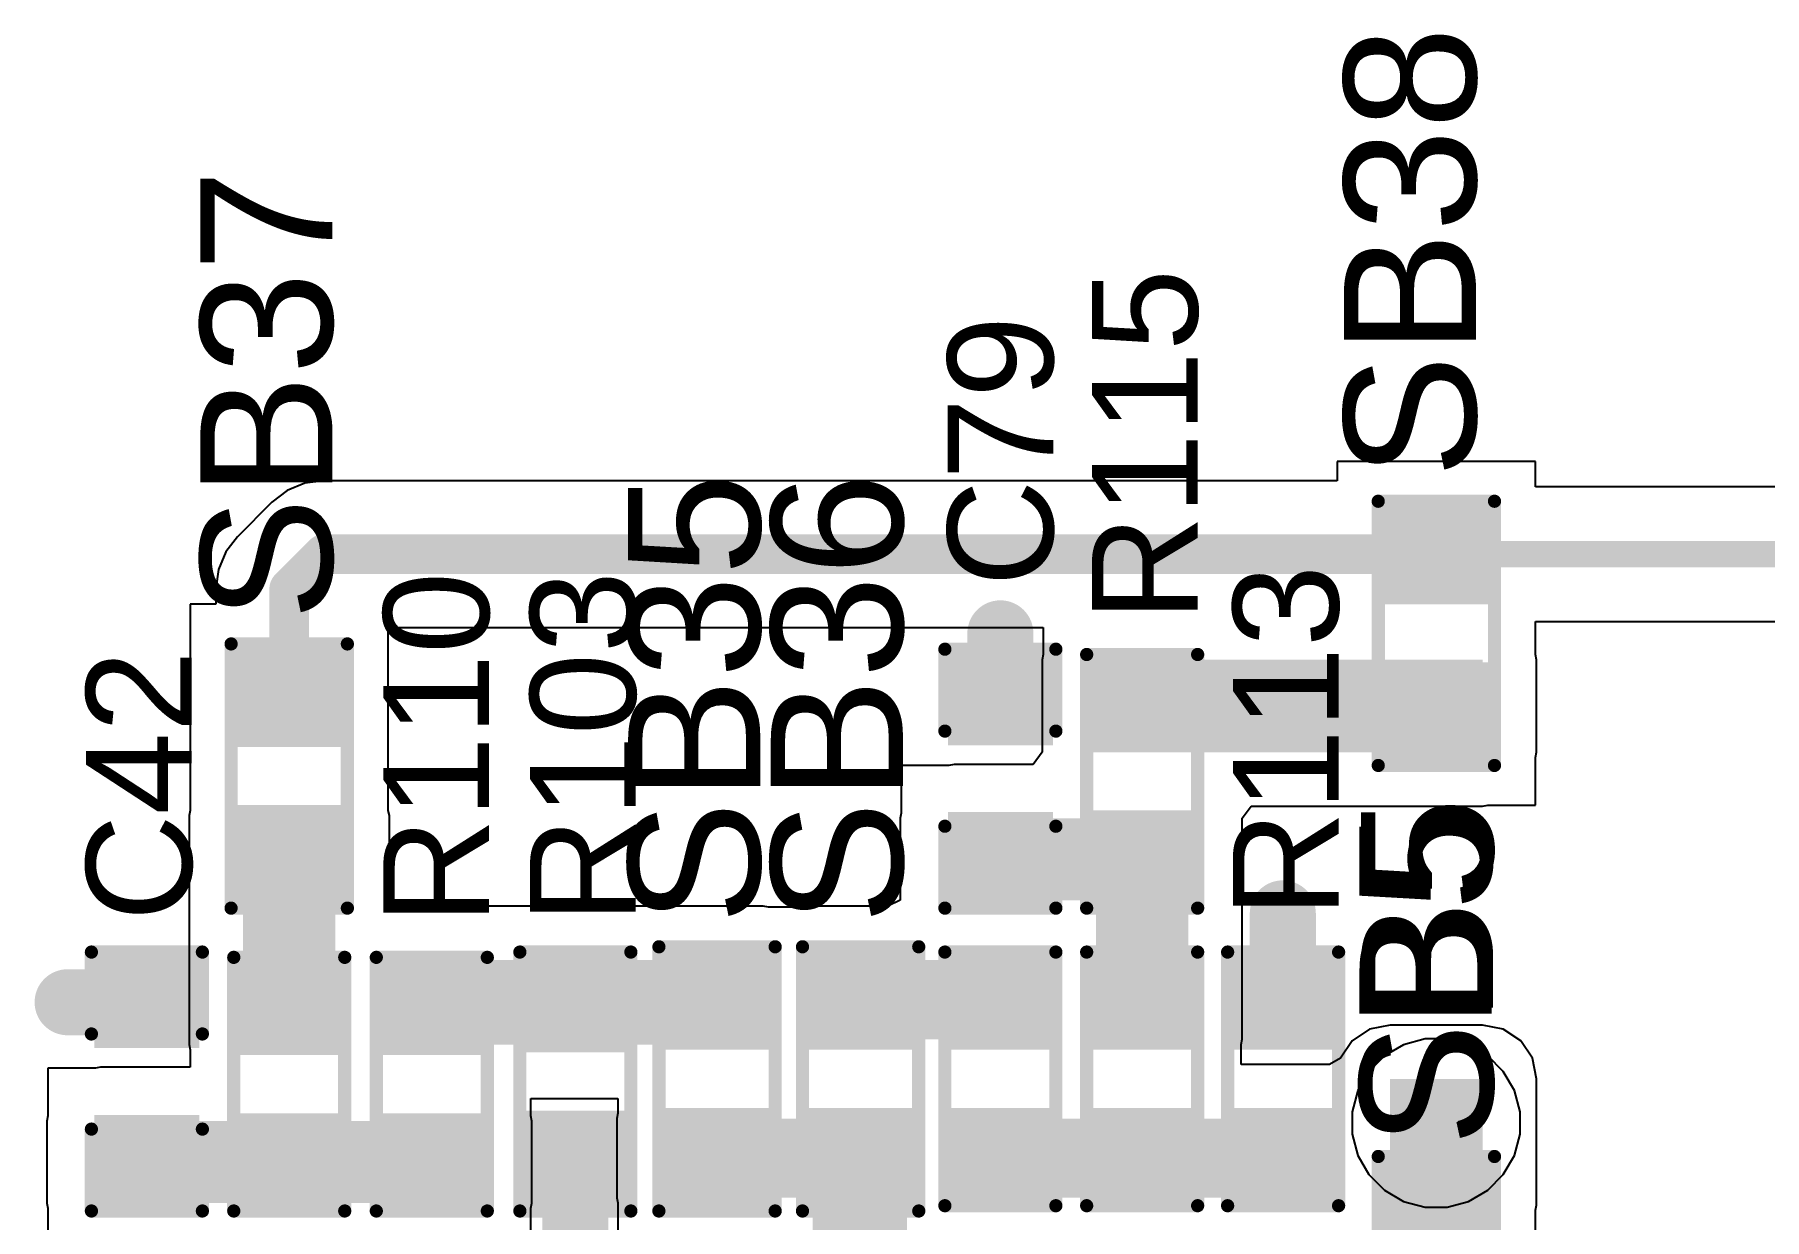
# Model space of a CAD drawing. Header units: millimetres. Extents: x 0 to 214, y 0 to 214.
# Drawn here: x 6.07 to 6.725, y 0.593 to 1.042 of the extents above; entities that cross this region are included whole.
import ezdxf

# ---------------------------------------------------------------- set-up
doc = ezdxf.new("R2010")
doc.units = ezdxf.units.MM
doc.header["$MEASUREMENT"] = 0
for name, color, linetype in [('BottomLayer', 5, 'Continuous'), ('BottomSolder', 6, 'Continuous'), ('TopLayer', 1, 'Continuous'), ('TopOverlay', 2, 'Continuous'), ('TopPaste', 8, 'Continuous'), ('TopSolder', 216, 'Continuous'), ('ViaHoleLayer', 16, 'Continuous')]:
    doc.layers.add(name, color=color, linetype=linetype)
doc.styles.add('Arial', font='', dxfattribs={"height": 0.2})
doc.styles.get('Arial').set_extended_font_data('Arial')

# ---------------------------------------------------------------- blocks, each defined once
blk = doc.blocks.new('S______B______212')
at = {"layer": 'TopLayer'}
for points in [[(-0.045, -0.0175), (-0.045, 0.0175), (-0.015, 0.0175), (-0.015, -0.0175)], [(0.015, -0.0175), (0.015, 0.0175), (0.045, 0.0175), (0.045, -0.0175)]]:
    blk.add_hatch(color=1, dxfattribs=at).paths.add_polyline_path(points)
at = {"layer": 'TopPaste'}
for points in [[(-0.045, -0.0175), (-0.045, 0.0175), (-0.015, 0.0175), (-0.015, -0.0175)], [(0.015, -0.0175), (0.015, 0.0175), (0.045, 0.0175), (0.045, -0.0175)]]:
    blk.add_hatch(color=8, dxfattribs=at).paths.add_polyline_path(points)
at = {"layer": 'TopSolder'}
for points in [[(-0.049, -0.0215), (-0.049, 0.0215), (-0.011, 0.0215), (-0.011, -0.0215)], [(0.011, -0.0215), (0.011, 0.0215), (0.049, 0.0215), (0.049, -0.0215)]]:
    blk.add_hatch(color=216, dxfattribs=at).paths.add_polyline_path(points)
at = {"layer": 'TopOverlay', "const_width": 0.005}
for points in [[(-0.05, 0.022), (0.05, 0.022)], [(-0.05, 0.022), (-0.05, -0.022)], [(0.05, 0.022), (0.05, -0.022)], [(-0.05, -0.022), (0.05, -0.022)]]:
    blk.add_lwpolyline(points, dxfattribs=at)
at = {"layer": 'TopOverlay', "const_width": 0.0025}
for points in [[(-0.05125, 0.022, 1), (-0.04875, 0.022, 1)], [(-0.05125, 0.022, 1), (-0.04875, 0.022, 1)], [(0.04875, 0.022, 1), (0.05125, 0.022, 1)], [(0.04875, 0.022, 1), (0.05125, 0.022, 1)], [(-0.05125, -0.022, 1), (-0.04875, -0.022, 1)], [(-0.05125, -0.022, 1), (-0.04875, -0.022, 1)], [(0.04875, -0.022, 1), (0.05125, -0.022, 1)], [(0.04875, -0.022, 1), (0.05125, -0.022, 1)]]:
    blk.add_lwpolyline(points, format="xyb", close=True, dxfattribs=at)
blk = doc.blocks.new('S______B______213')
at = {"layer": 'TopLayer'}
for points in [[(-0.045, -0.0175), (-0.045, 0.0175), (-0.015, 0.0175), (-0.015, -0.0175)], [(0.015, -0.0175), (0.015, 0.0175), (0.045, 0.0175), (0.045, -0.0175)]]:
    blk.add_hatch(color=1, dxfattribs=at).paths.add_polyline_path(points)
at = {"layer": 'TopPaste'}
for points in [[(-0.045, -0.0175), (-0.045, 0.0175), (-0.015, 0.0175), (-0.015, -0.0175)], [(0.015, -0.0175), (0.015, 0.0175), (0.045, 0.0175), (0.045, -0.0175)]]:
    blk.add_hatch(color=8, dxfattribs=at).paths.add_polyline_path(points)
at = {"layer": 'TopSolder'}
for points in [[(-0.049, -0.0215), (-0.049, 0.0215), (-0.011, 0.0215), (-0.011, -0.0215)], [(0.011, -0.0215), (0.011, 0.0215), (0.049, 0.0215), (0.049, -0.0215)]]:
    blk.add_hatch(color=216, dxfattribs=at).paths.add_polyline_path(points)
at = {"layer": 'TopOverlay', "const_width": 0.005}
for points in [[(-0.05, 0.022), (-0.05, -0.022)], [(-0.05, 0.022), (0.05, 0.022)], [(0.05, 0.022), (0.05, -0.022)], [(-0.05, -0.022), (0.05, -0.022)]]:
    blk.add_lwpolyline(points, dxfattribs=at)
at = {"layer": 'TopOverlay', "const_width": 0.0025}
for points in [[(-0.05125, 0.022, 1), (-0.04875, 0.022, 1)], [(-0.05125, 0.022, 1), (-0.04875, 0.022, 1)], [(0.04875, 0.022, 1), (0.05125, 0.022, 1)], [(0.04875, 0.022, 1), (0.05125, 0.022, 1)], [(-0.05125, -0.022, 1), (-0.04875, -0.022, 1)], [(-0.05125, -0.022, 1), (-0.04875, -0.022, 1)], [(0.04875, -0.022, 1), (0.05125, -0.022, 1)], [(0.04875, -0.022, 1), (0.05125, -0.022, 1)]]:
    blk.add_lwpolyline(points, format="xyb", close=True, dxfattribs=at)
blk = doc.blocks.new('S______B______214')
at = {"layer": 'TopLayer'}
for points in [[(-0.045, -0.0175), (-0.045, 0.0175), (-0.015, 0.0175), (-0.015, -0.0175)], [(0.015, -0.0175), (0.015, 0.0175), (0.045, 0.0175), (0.045, -0.0175)]]:
    blk.add_hatch(color=1, dxfattribs=at).paths.add_polyline_path(points)
at = {"layer": 'TopPaste'}
for points in [[(-0.045, -0.0175), (-0.045, 0.0175), (-0.015, 0.0175), (-0.015, -0.0175)], [(0.015, -0.0175), (0.015, 0.0175), (0.045, 0.0175), (0.045, -0.0175)]]:
    blk.add_hatch(color=8, dxfattribs=at).paths.add_polyline_path(points)
at = {"layer": 'TopSolder'}
for points in [[(-0.049, -0.0215), (-0.049, 0.0215), (-0.011, 0.0215), (-0.011, -0.0215)], [(0.011, -0.0215), (0.011, 0.0215), (0.049, 0.0215), (0.049, -0.0215)]]:
    blk.add_hatch(color=216, dxfattribs=at).paths.add_polyline_path(points)
at = {"layer": 'TopOverlay', "const_width": 0.005}
for points in [[(0.05, 0.022), (-0.05, 0.022)], [(-0.05, -0.022), (-0.05, 0.022)], [(0.05, -0.022), (0.05, 0.022)], [(0.05, -0.022), (-0.05, -0.022)]]:
    blk.add_lwpolyline(points, dxfattribs=at)
at = {"layer": 'TopOverlay', "const_width": 0.0025}
for points in [[(-0.05125, 0.022, 1), (-0.04875, 0.022, 1)], [(-0.05125, 0.022, 1), (-0.04875, 0.022, 1)], [(0.04875, 0.022, 1), (0.05125, 0.022, 1)], [(0.04875, 0.022, 1), (0.05125, 0.022, 1)], [(-0.05125, -0.022, 1), (-0.04875, -0.022, 1)], [(-0.05125, -0.022, 1), (-0.04875, -0.022, 1)], [(0.04875, -0.022, 1), (0.05125, -0.022, 1)], [(0.04875, -0.022, 1), (0.05125, -0.022, 1)]]:
    blk.add_lwpolyline(points, format="xyb", close=True, dxfattribs=at)
blk = doc.blocks.new('S______B______215')
at = {"layer": 'TopLayer'}
for points in [[(-0.045, -0.0175), (-0.045, 0.0175), (-0.015, 0.0175), (-0.015, -0.0175)], [(0.015, -0.0175), (0.015, 0.0175), (0.045, 0.0175), (0.045, -0.0175)]]:
    blk.add_hatch(color=1, dxfattribs=at).paths.add_polyline_path(points)
at = {"layer": 'TopPaste'}
for points in [[(-0.045, -0.0175), (-0.045, 0.0175), (-0.015, 0.0175), (-0.015, -0.0175)], [(0.015, -0.0175), (0.015, 0.0175), (0.045, 0.0175), (0.045, -0.0175)]]:
    blk.add_hatch(color=8, dxfattribs=at).paths.add_polyline_path(points)
at = {"layer": 'TopSolder'}
for points in [[(-0.049, -0.0215), (-0.049, 0.0215), (-0.011, 0.0215), (-0.011, -0.0215)], [(0.011, -0.0215), (0.011, 0.0215), (0.049, 0.0215), (0.049, -0.0215)]]:
    blk.add_hatch(color=216, dxfattribs=at).paths.add_polyline_path(points)
at = {"layer": 'TopOverlay', "const_width": 0.005}
for points in [[(-0.05, -0.022), (-0.05, 0.022)], [(0.05, 0.022), (-0.05, 0.022)], [(0.05, -0.022), (0.05, 0.022)], [(0.05, -0.022), (-0.05, -0.022)]]:
    blk.add_lwpolyline(points, dxfattribs=at)
at = {"layer": 'TopOverlay', "const_width": 0.0025}
for points in [[(-0.05125, 0.022, 1), (-0.04875, 0.022, 1)], [(-0.05125, 0.022, 1), (-0.04875, 0.022, 1)], [(0.04875, 0.022, 1), (0.05125, 0.022, 1)], [(0.04875, 0.022, 1), (0.05125, 0.022, 1)], [(-0.05125, -0.022, 1), (-0.04875, -0.022, 1)], [(-0.05125, -0.022, 1), (-0.04875, -0.022, 1)], [(0.04875, -0.022, 1), (0.05125, -0.022, 1)], [(0.04875, -0.022, 1), (0.05125, -0.022, 1)]]:
    blk.add_lwpolyline(points, format="xyb", close=True, dxfattribs=at)
blk = doc.blocks.new('R___0603_223')
at = {"layer": 'TopLayer'}
for points in [[(-0.015, 0.0175), (-0.015, -0.0175), (-0.045, -0.0175), (-0.045, 0.0175)], [(0.045, 0.0175), (0.045, -0.0175), (0.015, -0.0175), (0.015, 0.0175)]]:
    blk.add_hatch(color=1, dxfattribs=at).paths.add_polyline_path(points)
at = {"layer": 'TopPaste'}
for points in [[(-0.015, 0.0175), (-0.015, -0.0175), (-0.045, -0.0175), (-0.045, 0.0175)], [(0.045, 0.0175), (0.045, -0.0175), (0.015, -0.0175), (0.015, 0.0175)]]:
    blk.add_hatch(color=8, dxfattribs=at).paths.add_polyline_path(points)
at = {"layer": 'TopSolder'}
for points in [[(-0.011, 0.0215), (-0.011, -0.0215), (-0.049, -0.0215), (-0.049, 0.0215)], [(0.049, 0.0215), (0.049, -0.0215), (0.011, -0.0215), (0.011, 0.0215)]]:
    blk.add_hatch(color=216, dxfattribs=at).paths.add_polyline_path(points)
at = {"layer": 'TopOverlay', "const_width": 0.005}
for points in [[(-0.048, -0.021), (-0.048, 0.021)], [(0.048, 0.021), (-0.048, 0.021)], [(0.048, -0.021), (0.048, 0.021)], [(0.048, -0.021), (-0.048, -0.021)]]:
    blk.add_lwpolyline(points, dxfattribs=at)
at = {"layer": 'TopOverlay', "const_width": 0.0025}
for points in [[(-0.04925, 0.021, 1), (-0.04675, 0.021, 1)], [(-0.04925, 0.021, 1), (-0.04675, 0.021, 1)], [(0.04675, 0.021, 1), (0.04925, 0.021, 1)], [(0.04675, 0.021, 1), (0.04925, 0.021, 1)], [(-0.04925, -0.021, 1), (-0.04675, -0.021, 1)], [(-0.04925, -0.021, 1), (-0.04675, -0.021, 1)], [(0.04675, -0.021, 1), (0.04925, -0.021, 1)], [(0.04675, -0.021, 1), (0.04925, -0.021, 1)]]:
    blk.add_lwpolyline(points, format="xyb", close=True, dxfattribs=at)
blk = doc.blocks.new('R___0603_224')
at = {"layer": 'TopLayer'}
for points in [[(-0.015, 0.0175), (-0.015, -0.0175), (-0.045, -0.0175), (-0.045, 0.0175)], [(0.045, 0.0175), (0.045, -0.0175), (0.015, -0.0175), (0.015, 0.0175)]]:
    blk.add_hatch(color=1, dxfattribs=at).paths.add_polyline_path(points)
at = {"layer": 'TopPaste'}
for points in [[(-0.015, 0.0175), (-0.015, -0.0175), (-0.045, -0.0175), (-0.045, 0.0175)], [(0.045, 0.0175), (0.045, -0.0175), (0.015, -0.0175), (0.015, 0.0175)]]:
    blk.add_hatch(color=8, dxfattribs=at).paths.add_polyline_path(points)
at = {"layer": 'TopSolder'}
for points in [[(-0.011, 0.0215), (-0.011, -0.0215), (-0.049, -0.0215), (-0.049, 0.0215)], [(0.049, 0.0215), (0.049, -0.0215), (0.011, -0.0215), (0.011, 0.0215)]]:
    blk.add_hatch(color=216, dxfattribs=at).paths.add_polyline_path(points)
at = {"layer": 'TopOverlay', "const_width": 0.005}
for points in [[(-0.048, -0.021), (-0.048, 0.021)], [(0.048, 0.021), (-0.048, 0.021)], [(0.048, -0.021), (0.048, 0.021)], [(0.048, -0.021), (-0.048, -0.021)]]:
    blk.add_lwpolyline(points, dxfattribs=at)
at = {"layer": 'TopOverlay', "const_width": 0.0025}
for points in [[(-0.04925, 0.021, 1), (-0.04675, 0.021, 1)], [(-0.04925, 0.021, 1), (-0.04675, 0.021, 1)], [(0.04675, 0.021, 1), (0.04925, 0.021, 1)], [(0.04675, 0.021, 1), (0.04925, 0.021, 1)], [(-0.04925, -0.021, 1), (-0.04675, -0.021, 1)], [(-0.04925, -0.021, 1), (-0.04675, -0.021, 1)], [(0.04675, -0.021, 1), (0.04925, -0.021, 1)], [(0.04675, -0.021, 1), (0.04925, -0.021, 1)]]:
    blk.add_lwpolyline(points, format="xyb", close=True, dxfattribs=at)
blk = doc.blocks.new('R___0603_225')
at = {"layer": 'TopLayer'}
for points in [[(-0.015, 0.0175), (-0.015, -0.0175), (-0.045, -0.0175), (-0.045, 0.0175)], [(0.045, 0.0175), (0.045, -0.0175), (0.015, -0.0175), (0.015, 0.0175)]]:
    blk.add_hatch(color=1, dxfattribs=at).paths.add_polyline_path(points)
at = {"layer": 'TopPaste'}
for points in [[(-0.015, 0.0175), (-0.015, -0.0175), (-0.045, -0.0175), (-0.045, 0.0175)], [(0.045, 0.0175), (0.045, -0.0175), (0.015, -0.0175), (0.015, 0.0175)]]:
    blk.add_hatch(color=8, dxfattribs=at).paths.add_polyline_path(points)
at = {"layer": 'TopSolder'}
for points in [[(-0.011, 0.0215), (-0.011, -0.0215), (-0.049, -0.0215), (-0.049, 0.0215)], [(0.049, 0.0215), (0.049, -0.0215), (0.011, -0.0215), (0.011, 0.0215)]]:
    blk.add_hatch(color=216, dxfattribs=at).paths.add_polyline_path(points)
at = {"layer": 'TopOverlay', "const_width": 0.005}
for points in [[(-0.048, -0.021), (-0.048, 0.021)], [(0.048, 0.021), (-0.048, 0.021)], [(0.048, -0.021), (0.048, 0.021)], [(0.048, -0.021), (-0.048, -0.021)]]:
    blk.add_lwpolyline(points, dxfattribs=at)
at = {"layer": 'TopOverlay', "const_width": 0.0025}
for points in [[(-0.04925, 0.021, 1), (-0.04675, 0.021, 1)], [(-0.04925, 0.021, 1), (-0.04675, 0.021, 1)], [(0.04675, 0.021, 1), (0.04925, 0.021, 1)], [(0.04675, 0.021, 1), (0.04925, 0.021, 1)], [(-0.04925, -0.021, 1), (-0.04675, -0.021, 1)], [(-0.04925, -0.021, 1), (-0.04675, -0.021, 1)], [(0.04675, -0.021, 1), (0.04925, -0.021, 1)], [(0.04675, -0.021, 1), (0.04925, -0.021, 1)]]:
    blk.add_lwpolyline(points, format="xyb", close=True, dxfattribs=at)
blk = doc.blocks.new('R___0603_226')
at = {"layer": 'TopLayer'}
for points in [[(-0.015, 0.0175), (-0.015, -0.0175), (-0.045, -0.0175), (-0.045, 0.0175)], [(0.045, 0.0175), (0.045, -0.0175), (0.015, -0.0175), (0.015, 0.0175)]]:
    blk.add_hatch(color=1, dxfattribs=at).paths.add_polyline_path(points)
at = {"layer": 'TopPaste'}
for points in [[(-0.015, 0.0175), (-0.015, -0.0175), (-0.045, -0.0175), (-0.045, 0.0175)], [(0.045, 0.0175), (0.045, -0.0175), (0.015, -0.0175), (0.015, 0.0175)]]:
    blk.add_hatch(color=8, dxfattribs=at).paths.add_polyline_path(points)
at = {"layer": 'TopSolder'}
for points in [[(-0.011, 0.0215), (-0.011, -0.0215), (-0.049, -0.0215), (-0.049, 0.0215)], [(0.049, 0.0215), (0.049, -0.0215), (0.011, -0.0215), (0.011, 0.0215)]]:
    blk.add_hatch(color=216, dxfattribs=at).paths.add_polyline_path(points)
at = {"layer": 'TopOverlay', "const_width": 0.005}
for points in [[(-0.048, -0.021), (-0.048, 0.021)], [(0.048, 0.021), (-0.048, 0.021)], [(0.048, -0.021), (0.048, 0.021)], [(0.048, -0.021), (-0.048, -0.021)]]:
    blk.add_lwpolyline(points, dxfattribs=at)
at = {"layer": 'TopOverlay', "const_width": 0.0025}
for points in [[(-0.04925, 0.021, 1), (-0.04675, 0.021, 1)], [(-0.04925, 0.021, 1), (-0.04675, 0.021, 1)], [(0.04675, 0.021, 1), (0.04925, 0.021, 1)], [(0.04675, 0.021, 1), (0.04925, 0.021, 1)], [(-0.04925, -0.021, 1), (-0.04675, -0.021, 1)], [(-0.04925, -0.021, 1), (-0.04675, -0.021, 1)], [(0.04675, -0.021, 1), (0.04925, -0.021, 1)], [(0.04675, -0.021, 1), (0.04925, -0.021, 1)]]:
    blk.add_lwpolyline(points, format="xyb", close=True, dxfattribs=at)
blk = doc.blocks.new('R___0603_227')
at = {"layer": 'TopLayer'}
for points in [[(-0.015, 0.0175), (-0.015, -0.0175), (-0.045, -0.0175), (-0.045, 0.0175)], [(0.045, 0.0175), (0.045, -0.0175), (0.015, -0.0175), (0.015, 0.0175)]]:
    blk.add_hatch(color=1, dxfattribs=at).paths.add_polyline_path(points)
at = {"layer": 'TopPaste'}
for points in [[(-0.015, 0.0175), (-0.015, -0.0175), (-0.045, -0.0175), (-0.045, 0.0175)], [(0.045, 0.0175), (0.045, -0.0175), (0.015, -0.0175), (0.015, 0.0175)]]:
    blk.add_hatch(color=8, dxfattribs=at).paths.add_polyline_path(points)
at = {"layer": 'TopSolder'}
for points in [[(-0.011, 0.0215), (-0.011, -0.0215), (-0.049, -0.0215), (-0.049, 0.0215)], [(0.049, 0.0215), (0.049, -0.0215), (0.011, -0.0215), (0.011, 0.0215)]]:
    blk.add_hatch(color=216, dxfattribs=at).paths.add_polyline_path(points)
at = {"layer": 'TopOverlay', "const_width": 0.005}
for points in [[(-0.048, -0.021), (-0.048, 0.021)], [(0.048, 0.021), (-0.048, 0.021)], [(0.048, -0.021), (0.048, 0.021)], [(0.048, -0.021), (-0.048, -0.021)]]:
    blk.add_lwpolyline(points, dxfattribs=at)
at = {"layer": 'TopOverlay', "const_width": 0.0025}
for points in [[(-0.04925, 0.021, 1), (-0.04675, 0.021, 1)], [(-0.04925, 0.021, 1), (-0.04675, 0.021, 1)], [(0.04675, 0.021, 1), (0.04925, 0.021, 1)], [(0.04675, 0.021, 1), (0.04925, 0.021, 1)], [(-0.04925, -0.021, 1), (-0.04675, -0.021, 1)], [(-0.04925, -0.021, 1), (-0.04675, -0.021, 1)], [(0.04675, -0.021, 1), (0.04925, -0.021, 1)], [(0.04675, -0.021, 1), (0.04925, -0.021, 1)]]:
    blk.add_lwpolyline(points, format="xyb", close=True, dxfattribs=at)
blk = doc.blocks.new('R___0603_228')
at = {"layer": 'TopLayer'}
for points in [[(-0.015, 0.0175), (-0.015, -0.0175), (-0.045, -0.0175), (-0.045, 0.0175)], [(0.045, 0.0175), (0.045, -0.0175), (0.015, -0.0175), (0.015, 0.0175)]]:
    blk.add_hatch(color=1, dxfattribs=at).paths.add_polyline_path(points)
at = {"layer": 'TopPaste'}
for points in [[(-0.015, 0.0175), (-0.015, -0.0175), (-0.045, -0.0175), (-0.045, 0.0175)], [(0.045, 0.0175), (0.045, -0.0175), (0.015, -0.0175), (0.015, 0.0175)]]:
    blk.add_hatch(color=8, dxfattribs=at).paths.add_polyline_path(points)
at = {"layer": 'TopSolder'}
for points in [[(-0.011, 0.0215), (-0.011, -0.0215), (-0.049, -0.0215), (-0.049, 0.0215)], [(0.049, 0.0215), (0.049, -0.0215), (0.011, -0.0215), (0.011, 0.0215)]]:
    blk.add_hatch(color=216, dxfattribs=at).paths.add_polyline_path(points)
at = {"layer": 'TopOverlay', "const_width": 0.005}
for points in [[(-0.048, -0.021), (-0.048, 0.021)], [(0.048, 0.021), (-0.048, 0.021)], [(0.048, -0.021), (0.048, 0.021)], [(0.048, -0.021), (-0.048, -0.021)]]:
    blk.add_lwpolyline(points, dxfattribs=at)
at = {"layer": 'TopOverlay', "const_width": 0.0025}
for points in [[(-0.04925, 0.021, 1), (-0.04675, 0.021, 1)], [(-0.04925, 0.021, 1), (-0.04675, 0.021, 1)], [(0.04675, 0.021, 1), (0.04925, 0.021, 1)], [(0.04675, 0.021, 1), (0.04925, 0.021, 1)], [(-0.04925, -0.021, 1), (-0.04675, -0.021, 1)], [(-0.04925, -0.021, 1), (-0.04675, -0.021, 1)], [(0.04675, -0.021, 1), (0.04925, -0.021, 1)], [(0.04675, -0.021, 1), (0.04925, -0.021, 1)]]:
    blk.add_lwpolyline(points, format="xyb", close=True, dxfattribs=at)
blk = doc.blocks.new('C___0603_234')
at = {"layer": 'TopLayer'}
for points in [[(-0.015, 0.0175), (-0.015, -0.0175), (-0.045, -0.0175), (-0.045, 0.0175)], [(0.045, 0.0175), (0.045, -0.0175), (0.015, -0.0175), (0.015, 0.0175)]]:
    blk.add_hatch(color=1, dxfattribs=at).paths.add_polyline_path(points)
at = {"layer": 'TopPaste'}
for points in [[(-0.015, 0.0175), (-0.015, -0.0175), (-0.045, -0.0175), (-0.045, 0.0175)], [(0.045, 0.0175), (0.045, -0.0175), (0.015, -0.0175), (0.015, 0.0175)]]:
    blk.add_hatch(color=8, dxfattribs=at).paths.add_polyline_path(points)
at = {"layer": 'TopSolder'}
for points in [[(-0.01264, 0.01986), (-0.01264, -0.01986), (-0.04736, -0.01986), (-0.04736, 0.01986)], [(0.04736, 0.01986), (0.04736, -0.01986), (0.01264, -0.01986), (0.01264, 0.01986)]]:
    blk.add_hatch(color=216, dxfattribs=at).paths.add_polyline_path(points)
at = {"layer": 'TopOverlay', "const_width": 0.005}
for points in [[(-0.018, 0.021), (-0.049, 0.021)], [(-0.049, -0.021), (-0.049, 0.021)], [(0.049, 0.021), (0.018, 0.021)], [(0.049, -0.021), (0.049, 0.021)], [(-0.018, -0.021), (-0.049, -0.021)], [(0.049, -0.021), (0.018, -0.021)]]:
    blk.add_lwpolyline(points, dxfattribs=at)
at = {"layer": 'TopOverlay', "const_width": 0.0025}
for points in [[(-0.05025, 0.021, 1), (-0.04775, 0.021, 1)], [(-0.05025, 0.021, 1), (-0.04775, 0.021, 1)], [(-0.01925, 0.021, 1), (-0.01675, 0.021, 1)], [(0.01675, 0.021, 1), (0.01925, 0.021, 1)], [(0.04775, 0.021, 1), (0.05025, 0.021, 1)], [(0.04775, 0.021, 1), (0.05025, 0.021, 1)], [(-0.05025, -0.021, 1), (-0.04775, -0.021, 1)], [(-0.05025, -0.021, 1), (-0.04775, -0.021, 1)], [(-0.01925, -0.021, 1), (-0.01675, -0.021, 1)], [(0.01675, -0.021, 1), (0.01925, -0.021, 1)], [(0.04775, -0.021, 1), (0.05025, -0.021, 1)], [(0.04775, -0.021, 1), (0.05025, -0.021, 1)]]:
    blk.add_lwpolyline(points, format="xyb", close=True, dxfattribs=at)
blk = doc.blocks.new('S______B______240')
at = {"layer": 'TopLayer'}
for points in [[(-0.045, -0.0175), (-0.045, 0.0175), (-0.015, 0.0175), (-0.015, -0.0175)], [(0.015, -0.0175), (0.015, 0.0175), (0.045, 0.0175), (0.045, -0.0175)]]:
    blk.add_hatch(color=1, dxfattribs=at).paths.add_polyline_path(points)
at = {"layer": 'TopPaste'}
for points in [[(-0.045, -0.0175), (-0.045, 0.0175), (-0.015, 0.0175), (-0.015, -0.0175)], [(0.015, -0.0175), (0.015, 0.0175), (0.045, 0.0175), (0.045, -0.0175)]]:
    blk.add_hatch(color=8, dxfattribs=at).paths.add_polyline_path(points)
at = {"layer": 'TopSolder'}
for points in [[(-0.049, -0.0215), (-0.049, 0.0215), (-0.011, 0.0215), (-0.011, -0.0215)], [(0.011, -0.0215), (0.011, 0.0215), (0.049, 0.0215), (0.049, -0.0215)]]:
    blk.add_hatch(color=216, dxfattribs=at).paths.add_polyline_path(points)
at = {"layer": 'TopOverlay', "const_width": 0.005}
for points in [[(0.05, 0.022), (-0.05, 0.022)], [(-0.05, -0.022), (-0.05, 0.022)], [(0.05, -0.022), (0.05, 0.022)], [(0.05, -0.022), (-0.05, -0.022)]]:
    blk.add_lwpolyline(points, dxfattribs=at)
at = {"layer": 'TopOverlay', "const_width": 0.0025}
for points in [[(-0.05125, 0.022, 1), (-0.04875, 0.022, 1)], [(-0.05125, 0.022, 1), (-0.04875, 0.022, 1)], [(0.04875, 0.022, 1), (0.05125, 0.022, 1)], [(0.04875, 0.022, 1), (0.05125, 0.022, 1)], [(-0.05125, -0.022, 1), (-0.04875, -0.022, 1)], [(-0.05125, -0.022, 1), (-0.04875, -0.022, 1)], [(0.04875, -0.022, 1), (0.05125, -0.022, 1)], [(0.04875, -0.022, 1), (0.05125, -0.022, 1)]]:
    blk.add_lwpolyline(points, format="xyb", close=True, dxfattribs=at)
at = {"layer": 'TopOverlay'}
blk.add_text('SB5', height=0.05, rotation=-180, dxfattribs=at).set_placement((-0.05397, 0.0209))
blk = doc.blocks.new('RES_0603_261')
at = {"layer": 'TopLayer'}
for points in [[(-0.015, 0.0175), (-0.015, -0.0175), (-0.045, -0.0175), (-0.045, 0.0175)], [(0.045, 0.0175), (0.045, -0.0175), (0.015, -0.0175), (0.015, 0.0175)]]:
    blk.add_hatch(color=1, dxfattribs=at).paths.add_polyline_path(points)
at = {"layer": 'TopPaste'}
for points in [[(-0.015, 0.0175), (-0.015, -0.0175), (-0.045, -0.0175), (-0.045, 0.0175)], [(0.045, 0.0175), (0.045, -0.0175), (0.015, -0.0175), (0.015, 0.0175)]]:
    blk.add_hatch(color=8, dxfattribs=at).paths.add_polyline_path(points)
at = {"layer": 'TopSolder'}
for points in [[(-0.011, 0.0215), (-0.011, -0.0215), (-0.049, -0.0215), (-0.049, 0.0215)], [(0.049, 0.0215), (0.049, -0.0215), (0.011, -0.0215), (0.011, 0.0215)]]:
    blk.add_hatch(color=216, dxfattribs=at).paths.add_polyline_path(points)
at = {"layer": 'TopOverlay', "const_width": 0.005}
for points in [[(0.049, 0.021), (-0.049, 0.021)], [(-0.049, -0.021), (-0.049, 0.021)], [(0.049, -0.021), (0.049, 0.021)], [(0.049, -0.021), (-0.049, -0.021)]]:
    blk.add_lwpolyline(points, dxfattribs=at)
at = {"layer": 'TopOverlay', "const_width": 0.0025}
for points in [[(-0.05025, 0.021, 1), (-0.04775, 0.021, 1)], [(-0.05025, 0.021, 1), (-0.04775, 0.021, 1)], [(0.04775, 0.021, 1), (0.05025, 0.021, 1)], [(0.04775, 0.021, 1), (0.05025, 0.021, 1)], [(-0.05025, -0.021, 1), (-0.04775, -0.021, 1)], [(-0.05025, -0.021, 1), (-0.04775, -0.021, 1)], [(0.04775, -0.021, 1), (0.05025, -0.021, 1)], [(0.04775, -0.021, 1), (0.05025, -0.021, 1)]]:
    blk.add_lwpolyline(points, format="xyb", close=True, dxfattribs=at)
blk = doc.blocks.new('C___0603_455')
at = {"layer": 'TopLayer'}
for points in [[(-0.015, 0.0175), (-0.015, -0.0175), (-0.045, -0.0175), (-0.045, 0.0175)], [(0.045, 0.0175), (0.045, -0.0175), (0.015, -0.0175), (0.015, 0.0175)]]:
    blk.add_hatch(color=1, dxfattribs=at).paths.add_polyline_path(points)
at = {"layer": 'TopPaste'}
for points in [[(-0.015, 0.0175), (-0.015, -0.0175), (-0.045, -0.0175), (-0.045, 0.0175)], [(0.045, 0.0175), (0.045, -0.0175), (0.015, -0.0175), (0.015, 0.0175)]]:
    blk.add_hatch(color=8, dxfattribs=at).paths.add_polyline_path(points)
at = {"layer": 'TopSolder'}
for points in [[(-0.01264, 0.01986), (-0.01264, -0.01986), (-0.04736, -0.01986), (-0.04736, 0.01986)], [(0.04736, 0.01986), (0.04736, -0.01986), (0.01264, -0.01986), (0.01264, 0.01986)]]:
    blk.add_hatch(color=216, dxfattribs=at).paths.add_polyline_path(points)
at = {"layer": 'TopOverlay', "const_width": 0.005}
for points in [[(-0.049, 0.021), (-0.018, 0.021)], [(-0.049, 0.021), (-0.049, -0.021)], [(0.018, 0.021), (0.049, 0.021)], [(0.049, 0.021), (0.049, -0.021)], [(-0.049, -0.021), (-0.018, -0.021)], [(0.018, -0.021), (0.049, -0.021)]]:
    blk.add_lwpolyline(points, dxfattribs=at)
at = {"layer": 'TopOverlay', "const_width": 0.0025}
for points in [[(-0.05025, 0.021, 1), (-0.04775, 0.021, 1)], [(-0.05025, 0.021, 1), (-0.04775, 0.021, 1)], [(-0.01925, 0.021, 1), (-0.01675, 0.021, 1)], [(0.01675, 0.021, 1), (0.01925, 0.021, 1)], [(0.04775, 0.021, 1), (0.05025, 0.021, 1)], [(0.04775, 0.021, 1), (0.05025, 0.021, 1)], [(-0.05025, -0.021, 1), (-0.04775, -0.021, 1)], [(-0.05025, -0.021, 1), (-0.04775, -0.021, 1)], [(-0.01925, -0.021, 1), (-0.01675, -0.021, 1)], [(0.01675, -0.021, 1), (0.01925, -0.021, 1)], [(0.04775, -0.021, 1), (0.05025, -0.021, 1)], [(0.04775, -0.021, 1), (0.05025, -0.021, 1)]]:
    blk.add_lwpolyline(points, format="xyb", close=True, dxfattribs=at)

msp = doc.modelspace()

# ---------------------------------------------------------------- hatches: boundary and pattern name
at = {"layer": 'BottomLayer'}
h = msp.add_hatch(color=5, dxfattribs=at)
edge = h.paths.add_edge_path()
edge.add_arc((6.43587, 0.81503), 0.01181, 0, 360)
h = msp.add_hatch(color=5, dxfattribs=at)
edge = h.paths.add_edge_path()
edge.add_arc((6.54276, 0.70905), 0.01181, 0, 360)
h = msp.add_hatch(color=5, dxfattribs=at)
edge = h.paths.add_edge_path()
edge.add_arc((6.08287, 0.6754), 0.01181, 0, 360)
h = msp.add_hatch(color=5, dxfattribs=at)
edge = h.paths.add_edge_path()
edge.add_arc((6.60076, 0.62969), 0.01181, 0, 360)
at = {"layer": 'BottomSolder'}
h = msp.add_hatch(color=6, dxfattribs=at)
edge = h.paths.add_edge_path()
edge.add_arc((6.43587, 0.81503), 0.00591, 0, 360)
h = msp.add_hatch(color=6, dxfattribs=at)
edge = h.paths.add_edge_path()
edge.add_arc((6.54276, 0.70905), 0.00591, 0, 360)
h = msp.add_hatch(color=6, dxfattribs=at)
edge = h.paths.add_edge_path()
edge.add_arc((6.08287, 0.6754), 0.00591, 0, 360)
h = msp.add_hatch(color=6, dxfattribs=at)
edge = h.paths.add_edge_path()
edge.add_arc((6.60076, 0.62969), 0.00591, 0, 360)
at = {"layer": 'TopLayer'}
h = msp.add_hatch(color=1, dxfattribs=at)
edge = h.paths.add_edge_path()
edge.add_arc((6.43587, 0.81503), 0.01181, 0, 360)
for points in [[(6.47203, 0.77003), (6.61837, 0.77003), (6.61837, 0.80503), (6.47203, 0.80503)], [(6.14924, 0.6594), (6.18424, 0.6594), (6.18424, 0.74603), (6.14924, 0.74603)], [(6.41837, 0.71403), (6.50703, 0.71403), (6.50703, 0.74503), (6.41837, 0.74503)], [(6.47203, 0.6614), (6.50703, 0.6614), (6.50703, 0.74103), (6.47203, 0.74103)], [(6.20319, 0.6594), (6.34614, 0.6594), (6.34614, 0.6914), (6.20319, 0.6914)], [(6.36548, 0.6614), (6.45337, 0.6614), (6.45337, 0.6914), (6.36548, 0.6914)], [(6.61837, 0.59866), (6.61837, 0.6464), (6.58337, 0.6464), (6.58337, 0.59866)], [(6.09537, 0.5994), (6.23819, 0.5994), (6.23819, 0.6304), (6.09537, 0.6304)], [(6.31114, 0.6014), (6.40048, 0.6014), (6.40048, 0.6314), (6.31114, 0.6314)], [(6.36487, 0.36303), (6.40048, 0.36303), (6.40048, 0.6314), (6.36487, 0.6314)], [(6.41837, 0.6014), (6.56037, 0.6014), (6.56037, 0.6314), (6.41837, 0.6314)]]:
    msp.add_hatch(color=1, dxfattribs=at).paths.add_polyline_path(points)
h = msp.add_hatch(color=1, dxfattribs=at)
edge = h.paths.add_edge_path()
edge.add_arc((6.54276, 0.70905), 0.01181, 0, 360)
h = msp.add_hatch(color=1, dxfattribs=at)
edge = h.paths.add_edge_path()
edge.add_arc((6.08287, 0.6754), 0.01181, 0, 360)
h = msp.add_hatch(color=1, dxfattribs=at)
edge = h.paths.add_edge_path()
edge.add_arc((6.60076, 0.62969), 0.01181, 0, 360)
at = {"layer": 'TopSolder'}
h = msp.add_hatch(color=216, dxfattribs=at)
edge = h.paths.add_edge_path()
edge.add_arc((6.43587, 0.81503), 0.00591, 0, 360)
h = msp.add_hatch(color=216, dxfattribs=at)
edge = h.paths.add_edge_path()
edge.add_arc((6.54276, 0.70905), 0.00591, 0, 360)
h = msp.add_hatch(color=216, dxfattribs=at)
edge = h.paths.add_edge_path()
edge.add_arc((6.08287, 0.6754), 0.00591, 0, 360)
h = msp.add_hatch(color=216, dxfattribs=at)
edge = h.paths.add_edge_path()
edge.add_arc((6.60076, 0.62969), 0.00591, 0, 360)
at = {"layer": 'ViaHoleLayer'}
h = msp.add_hatch(color=16, dxfattribs=at)
edge = h.paths.add_edge_path()
edge.add_arc((6.43587, 0.81503), 0.00591, 0, 360)
h = msp.add_hatch(color=16, dxfattribs=at)
edge = h.paths.add_edge_path()
edge.add_arc((6.54276, 0.70905), 0.00591, 0, 360)
h = msp.add_hatch(color=16, dxfattribs=at)
edge = h.paths.add_edge_path()
edge.add_arc((6.08287, 0.6754), 0.00591, 0, 360)
h = msp.add_hatch(color=16, dxfattribs=at)
edge = h.paths.add_edge_path()
edge.add_arc((6.60076, 0.62969), 0.00591, 0, 360)

# ---------------------------------------------------------------- linework, layer by layer
at = {"layer": 'BottomLayer'}
for p, q in [((6.59657, 0.6615), (6.58848, 0.65933)), ((6.60494, 0.6615), (6.59657, 0.6615)), ((6.61304, 0.65933), (6.60494, 0.6615)), ((6.58122, 0.65514), (6.5753, 0.64922)), ((6.58848, 0.65933), (6.58122, 0.65514)), ((6.62029, 0.65514), (6.61304, 0.65933)), ((6.62621, 0.64922), (6.62029, 0.65514)), ((6.5753, 0.64922), (6.57111, 0.64197)), ((6.6304, 0.64197), (6.62621, 0.64922)), ((6.57111, 0.64197), (6.56895, 0.63388)), ((6.63257, 0.63388), (6.6304, 0.64197)), ((6.56895, 0.63388), (6.56895, 0.6255)), ((6.63257, 0.6255), (6.63257, 0.63388)), ((6.56895, 0.6255), (6.57111, 0.61741)), ((6.6304, 0.61741), (6.63257, 0.6255)), ((6.57111, 0.61741), (6.5753, 0.61016)), ((6.62621, 0.61016), (6.6304, 0.61741)), ((6.5753, 0.61016), (6.58122, 0.60423)), ((6.62029, 0.60423), (6.62621, 0.61016)), ((6.58122, 0.60423), (6.58848, 0.60005)), ((6.61304, 0.60005), (6.62029, 0.60423)), ((6.58848, 0.60005), (6.59657, 0.59788)), ((6.59657, 0.59788), (6.60494, 0.59788)), ((6.60494, 0.59788), (6.61304, 0.60005))]:
    msp.add_line(p, q, dxfattribs=at)
at = {"layer": 'TopLayer'}
for p, q in [((6.63837, 0.88003), (6.56337, 0.88003)), ((6.56337, 0.88003), (6.56337, 0.87277)), ((6.63837, 0.87052), (6.63837, 0.88003)), ((6.17263, 0.87183), (6.16594, 0.86906)), ((6.17981, 0.87277), (6.17263, 0.87183)), ((6.56337, 0.87277), (6.17981, 0.87277)), ((6.1602, 0.86465), (6.14712, 0.85157)), ((6.16594, 0.86906), (6.1602, 0.86465)), ((7.01888, 0.87052), (6.63837, 0.87052)), ((6.14712, 0.85157), (6.14272, 0.84583)), ((6.14272, 0.84583), (6.13994, 0.83914)), ((6.13994, 0.83914), (6.139, 0.83196)), ((6.139, 0.83196), (6.139, 0.82603)), ((6.139, 0.82603), (6.12924, 0.82603)), ((6.12924, 0.82603), (6.12924, 0.748)), ((6.63837, 0.807), (6.63837, 0.81954)), ((6.63837, 0.81954), (7.02944, 0.81954)), ((6.20424, 0.748), (6.20424, 0.8173)), ((6.20424, 0.8173), (6.45203, 0.8173)), ((6.45203, 0.8173), (6.45203, 0.807)), ((6.45203, 0.807), (6.45164, 0.80503)), ((6.63876, 0.80503), (6.63837, 0.807)), ((6.45164, 0.80503), (6.45164, 0.77003)), ((6.63876, 0.77003), (6.63876, 0.80503)), ((6.45164, 0.77003), (6.44824, 0.76543)), ((6.63837, 0.76806), (6.63876, 0.77003)), ((6.63837, 0.75003), (6.63837, 0.76806)), ((6.4164, 0.76503), (6.39837, 0.76503)), ((6.39837, 0.76503), (6.39837, 0.747)), ((6.41837, 0.76543), (6.4164, 0.76503)), ((6.44824, 0.76543), (6.41837, 0.76543)), ((6.12924, 0.748), (6.12884, 0.74603)), ((6.20463, 0.74603), (6.20424, 0.748)), ((6.39837, 0.747), (6.39798, 0.74503)), ((6.52743, 0.74503), (6.53083, 0.74964)), ((6.53083, 0.74964), (6.61837, 0.74964)), ((6.61837, 0.74964), (6.62034, 0.75003)), ((6.62034, 0.75003), (6.63837, 0.75003)), ((6.12884, 0.74603), (6.12884, 0.6594)), ((6.20463, 0.71179), (6.20463, 0.74603)), ((6.39798, 0.74503), (6.39798, 0.71403)), ((6.52743, 0.6614), (6.52743, 0.74503)), ((6.39798, 0.71403), (6.39332, 0.71179)), ((6.34614, 0.71179), (6.20463, 0.71179)), ((6.34811, 0.7114), (6.34614, 0.71179)), ((6.36351, 0.7114), (6.34811, 0.7114)), ((6.36548, 0.71179), (6.36351, 0.7114)), ((6.39332, 0.71179), (6.36548, 0.71179)), ((6.52703, 0.65943), (6.52743, 0.6614)), ((6.57556, 0.66524), (6.56895, 0.66082)), ((6.58337, 0.66679), (6.57556, 0.66524)), ((6.61837, 0.66679), (6.58337, 0.66679)), ((6.62617, 0.66524), (6.61837, 0.66679)), ((6.63279, 0.66082), (6.62617, 0.66524)), ((6.12884, 0.6594), (6.12924, 0.65743)), ((6.12924, 0.65743), (6.12924, 0.65079)), ((6.52703, 0.65179), (6.52703, 0.65943)), ((6.56895, 0.66082), (6.56453, 0.6542)), ((6.63721, 0.6542), (6.63279, 0.66082)), ((6.0934, 0.6504), (6.07537, 0.6504)), ((6.07537, 0.6504), (6.07537, 0.63237)), ((6.09537, 0.65079), (6.0934, 0.6504)), ((6.12924, 0.65079), (6.09537, 0.65079)), ((6.56037, 0.65179), (6.52703, 0.65179)), ((6.56453, 0.6542), (6.56037, 0.65179)), ((6.63876, 0.6464), (6.63721, 0.6542)), ((6.63876, 0.59866), (6.63876, 0.6464)), ((6.25819, 0.63237), (6.25819, 0.639)), ((6.25819, 0.639), (6.29115, 0.639)), ((6.29115, 0.639), (6.29115, 0.63337)), ((6.07537, 0.63237), (6.07498, 0.6304)), ((6.07498, 0.6304), (6.07498, 0.5994)), ((6.25859, 0.6304), (6.25819, 0.63237)), ((6.25859, 0.5994), (6.25859, 0.6304)), ((6.29115, 0.63337), (6.29075, 0.6314)), ((6.29075, 0.6314), (6.29075, 0.6014)), ((6.07498, 0.5994), (6.07537, 0.59743)), ((6.07537, 0.59743), (6.07537, 0.5804)), ((6.25819, 0.59743), (6.25859, 0.5994)), ((6.25819, 0.5794), (6.25819, 0.59743)), ((6.29075, 0.6014), (6.29115, 0.59943)), ((6.29115, 0.59943), (6.29115, 0.5814)), ((6.63837, 0.59669), (6.63876, 0.59866)), ((6.63837, 0.56096), (6.63837, 0.59669))]:
    msp.add_line(p, q, dxfattribs=at)
for points, const_width in [([(6.16674, 0.83196), (6.17981, 0.84503)], 0.015), ([(6.17981, 0.84503), (6.60087, 0.84503)], 0.015), ([(6.60087, 0.84503), (7.02944, 0.84503)], 0.01), ([(6.16674, 0.79103), (6.16674, 0.83196)], 0.015), ([(6.43587, 0.79003), (6.43587, 0.81503)], 0.025), ([(6.54276, 0.67651), (6.54276, 0.70905)], 0.025), ([(6.08287, 0.6754), (6.11287, 0.6754)], 0.025), ([(6.27503, 0.58003), (6.27503, 0.6154)], 0.025)]:
    msp.add_lwpolyline(points, dxfattribs=dict(at, const_width=const_width))
for points, const_width in [([(6.17606, 0.84503, 1), (6.18356, 0.84503, 1)], 0.0075), ([(6.17606, 0.84503, 1), (6.18356, 0.84503, 1)], 0.0075), ([(6.59712, 0.84503, 1), (6.60462, 0.84503, 1)], 0.0075), ([(6.59837, 0.84503, 1), (6.60337, 0.84503, 1)], 0.005), ([(6.16299, 0.83196, 1), (6.17049, 0.83196, 1)], 0.0075), ([(6.16299, 0.83196, 1), (6.17049, 0.83196, 1)], 0.0075), ([(6.42962, 0.81503, 1), (6.44212, 0.81503, 1)], 0.0125), ([(6.42962, 0.79003, 1), (6.44212, 0.79003, 1)], 0.0125), ([(6.16299, 0.79103, 1), (6.17049, 0.79103, 1)], 0.0075), ([(6.53651, 0.70905, 1), (6.54901, 0.70905, 1)], 0.0125), ([(6.07662, 0.6754, 1), (6.08912, 0.6754, 1)], 0.0125), ([(6.10662, 0.6754, 1), (6.11912, 0.6754, 1)], 0.0125), ([(6.53651, 0.67651, 1), (6.54901, 0.67651, 1)], 0.0125), ([(6.26878, 0.6154, 1), (6.28128, 0.6154, 1)], 0.0125)]:
    msp.add_lwpolyline(points, format="xyb", close=True, dxfattribs=dict(at, const_width=const_width))

# ---------------------------------------------------------------- block references
for name, p, rotation in [('S______B______212', (6.60087, 0.81503), 90), ('S______B______213', (6.16674, 0.76103), 90), ('C___0603_234', (6.43587, 0.76003), 270), ('R___0603_223', (6.48953, 0.75903), 270), ('S______B______240', (6.60087, 0.56703), 270), ('C___0603_455', (6.11287, 0.6454), 90), ('R___0603_227', (6.16674, 0.6444), 270), ('R___0603_228', (6.22069, 0.6444), 270), ('RES_0603_261', (6.27503, 0.6454), 270), ('S______B______215', (6.32864, 0.6464), 270), ('S______B______214', (6.38298, 0.6464), 270), ('R___0603_226', (6.43587, 0.6464), 270), ('R___0603_224', (6.48953, 0.6464), 270), ('R___0603_225', (6.54287, 0.6464), 270)]:
    msp.add_blockref(name, p, dxfattribs=dict(rotation=rotation))

# ---------------------------------------------------------------- texts
at = {"layer": 'TopOverlay', "style": 'Arial'}
for s, height, p in [('SB38', 0.05, (6.61587, 0.87384)), ('SB37', 0.05, (6.18308, 0.81984)), ('R115', 0.04, (6.51053, 0.81939)), ('C79', 0.04, (6.45586, 0.83272)), ('SB35', 0.05, (6.34498, 0.70489)), ('SB36', 0.05, (6.39898, 0.70489)), ('R113', 0.04, (6.56386, 0.70739)), ('R110', 0.04, (6.24235, 0.70475)), ('R103', 0.04, (6.29786, 0.70506)), ('C42', 0.04, (6.12986, 0.70608)), ('SB5', 0.05, (6.62235, 0.621))]:
    msp.add_text(s, height=height, rotation=90, dxfattribs=at).set_placement(p)

doc.saveas('drawing.dxf')
